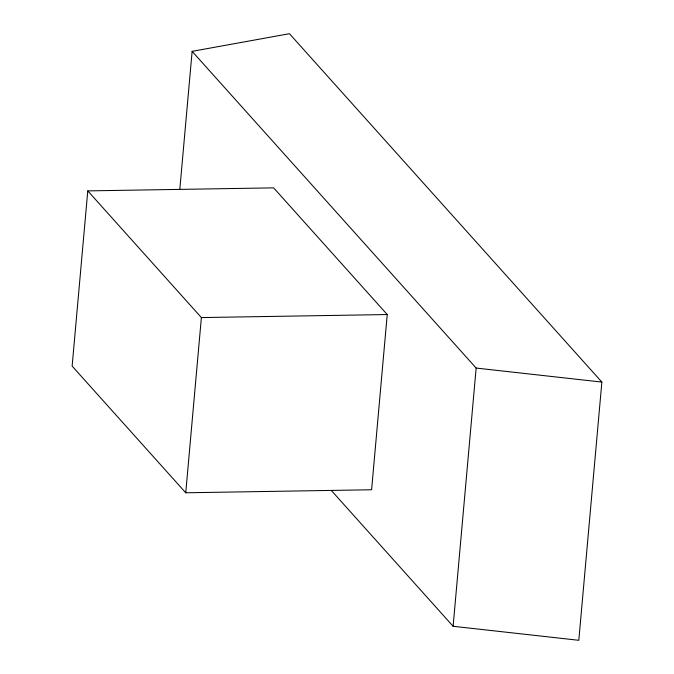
<?xml version="1.0" encoding="UTF-8"?>
<svg xmlns="http://www.w3.org/2000/svg" width="674" height="674" viewBox="0 0 674 674"><rect width="100%" height="100%" fill="white"/><g stroke="black" fill="none" stroke-linecap="round" stroke-linejoin="round"><path stroke-width="1.01" d="M87.78 190.885L72.135 366.108L185.746 492.787L371.601 489.762L387.238 314.547L273.636 187.861L87.78 190.885L201.383 317.572L185.746 492.787M179.815 189.343L192.132 51.35L289.441 33.7L601.865 382.082L578.814 640.3L453.105 626.281L331.482 490.655M453.105 626.281L476.147 368.063L192.132 51.35M201.383 317.572L387.238 314.547M476.147 368.063L601.865 382.082"/></g></svg>
